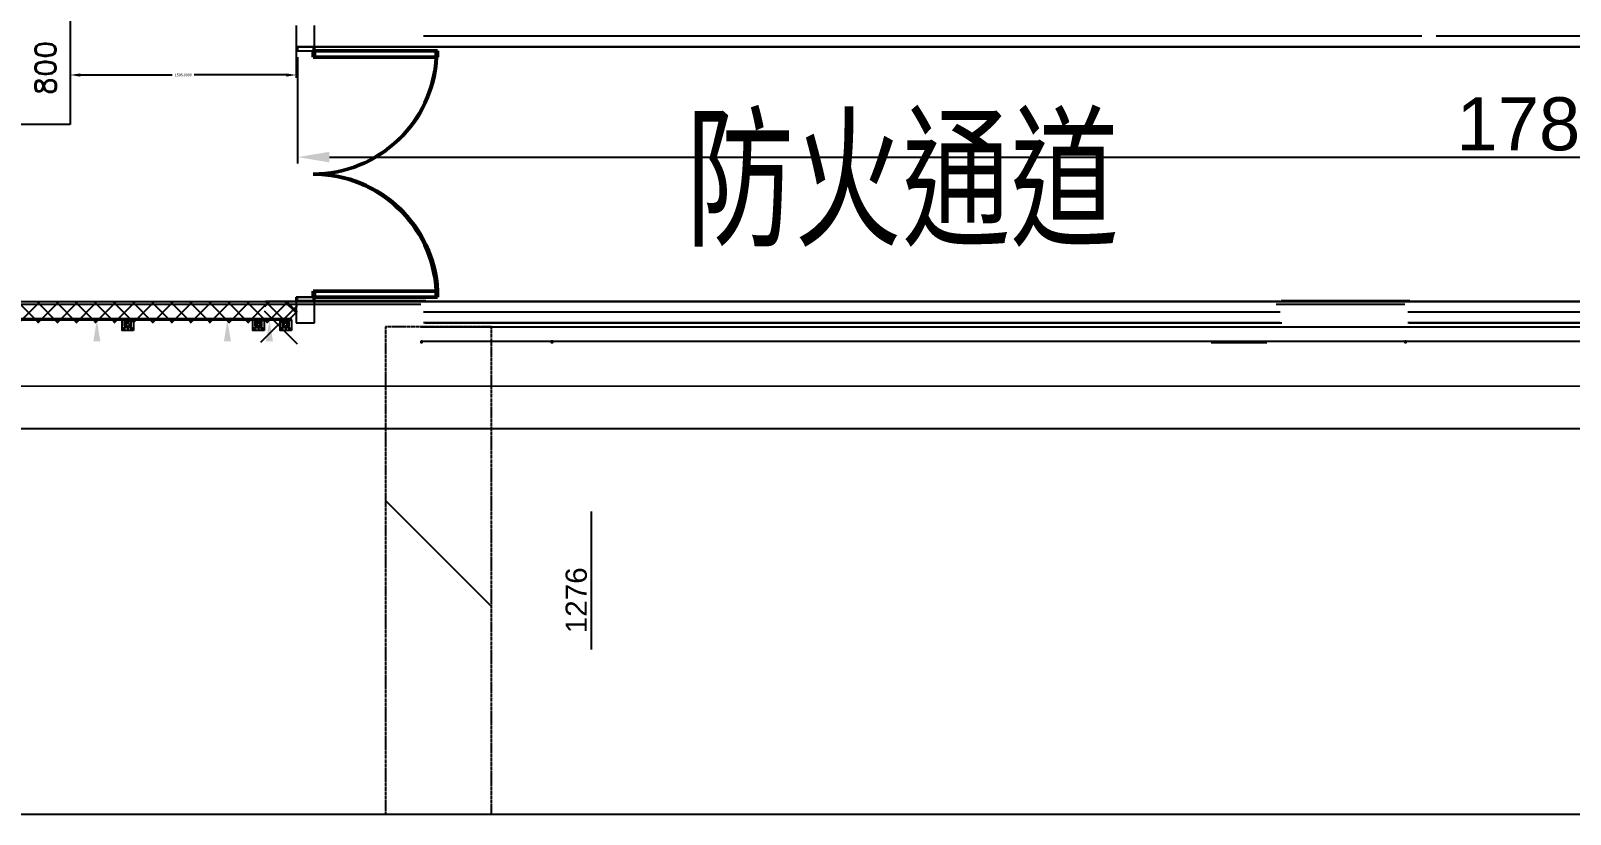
# Model space of a CAD drawing. Header units: millimetres. Extents: x 2191 to 43870, y 1353 to 35626.
# Drawn here: x 18488 to 29359, y 1353 to 6888 of the extents above; entities that cross this region are included whole.
import ezdxf

# ---------------------------------------------------------------- set-up
doc = ezdxf.new("R2010")
doc.units = ezdxf.units.MM
doc.linetypes.add('CENTER', pattern=[2, 1.25, -0.25, 0.25, -0.25])
doc.linetypes.add('CENTER2', pattern=[28.575, 19.05, -3.175, 3.175, -3.175])
for name, color, linetype in [('01-中心柱CEN', 1, 'CENTER'), ('01-墨線', 4, 'Continuous'), ('03-掛片', 12, 'Continuous'), ('05-M40', 3, 'Continuous'), ('05-柱基板', 3, 'Continuous'), ('09-M6', 7, 'Continuous'), ('12-動線', 6, 'Continuous'), ('archi', 8, 'Continuous'), ('DOOR', 5, 'Continuous'), ('HATCH', 5, 'Continuous'), ('OPEN', 4, 'Continuous'), ('中心線-2', 1, 'CENTER2'), ('單層倉', 5, 'Continuous'), ('文字', 7, 'Continuous'), ('標的物', 1, 'Continuous'), ('標示', 3, 'Continuous'), ('標註', 252, 'Continuous')]:
    doc.layers.add(name, color=color, linetype=linetype)
doc.styles.add('ROMAND', font='romand.shx', dxfattribs={"bigfont": 'chineset.shx'})
doc.styles.get("Standard").update_dxf_attribs({"font": 'arial.ttf'})
doc.styles.add('新細明體', font='PMingLiU.ttf', dxfattribs={"width": 0.7})
doc.dimstyles.get("Standard").update_dxf_attribs({"dimtxt": 0.18, "dimasz": 0.18, "dimexe": 0.18, "dimexo": 0.0625, "dimgap": 0.09, "dimtad": 0, "dimtih": 1, "dimtoh": 1, "dimdec": 4, "dimzin": 0, "dimdsep": 46, "dimtxsty": 'Standard', "dimcen": 0.09, "dimadec": 0, "dimazin": 0, "dimtfac": 1, "dimtdec": 4, "dimtofl": 0, "dimtmove": 0, "dimatfit": 3, "dimfxl": 1, "dimtolj": 1, "dimtzin": 0, "dimarcsym": 0})

# ---------------------------------------------------------------- blocks, each defined once
blk = doc.blocks.new('*D63')
at = {"layer": 'DEFPOINTS', "color": 0, "transparency": 16777216}
for p in [(18767, 6776, 3000), (20362, 6776, 3000), (18767, 6576)]:
    blk.add_point(p, dxfattribs=at)
at = {"layer": '標示', "color": 0, "lineweight": -2, "transparency": 16777216}
for p, q in [((18767, 6776), (18767, 6556)), ((20362, 6776), (20362, 6556)), ((18837, 6576), (19487, 6576)), ((20292, 6576), (19642, 6576))]:
    blk.add_line(p, q, dxfattribs=at)
at = {"layer": '標示', "color": 0, "transparency": 16777216}
for points in [[(18837, 6587), (18837, 6564), (18767, 6576)], [(20292, 6587), (20292, 6564), (20362, 6576)]]:
    blk.add_solid(points, dxfattribs=at)
at = {"layer": '標示', "color": 0, "transparency": 16777216, "insert": (19565, 6576), "char_height": 18, "attachment_point": 5}
blk.add_mtext('\\A1;1595.0000', dxfattribs=at)

msp = doc.modelspace()

# ---------------------------------------------------------------- linework, layer by layer
at = {"lineweight": 50, "extrusion": (1.22461e-16, 1.12662e-24, -1)}
for p, q in [((21351.43373, 6746.0388, 3000), (20481.18579, 6746.03879, 3000)), ((20481.18579, 6746.03879, 3000), (20481.18579, 6702.5264, 3000)), ((21361.43373, 6746.0388, 3000), (20491.18579, 6746.03879, 3000)), ((20491.18579, 6746.03879, 3000), (20491.18579, 6702.5264, 3000)), ((21351.43373, 6702.5264, 3000), (21351.43373, 6746.0388, 3000)), ((21361.43373, 6702.5264, 3000), (21361.43373, 6746.0388, 3000)), ((20481.18579, 6702.5264, 3000), (21351.43373, 6702.5264, 3000)), ((20491.18579, 6702.5264, 3000), (21361.43373, 6702.5264, 3000)), ((20481.18581, 5049.05532, 3000), (21351.43374, 5049.05533, 3000)), ((20481.18581, 5005.54293, 3000), (20481.18581, 5049.05532, 3000)), ((21351.43374, 5005.54293, 3000), (20481.18581, 5005.54293, 3000)), ((20491.18581, 5049.05532, 3000), (21361.43374, 5049.05533, 3000)), ((20491.18581, 5005.54293, 3000), (20491.18581, 5049.05532, 3000)), ((21361.43374, 5005.54293, 3000), (20491.18581, 5005.54293, 3000)), ((21351.43374, 5049.05533, 3000), (21351.43374, 5005.54293, 3000)), ((21361.43374, 5049.05533, 3000), (21361.43374, 5005.54293, 3000))]:
    msp.add_line(p, q, dxfattribs=at)
for p, q in [((15441.38937, 4378.69297), (39363.6462, 4376.69297)), ((15441.38937, 4078.69297), (39663.6462, 4076.69297))]:
    msp.add_line(p, q)
at = {"elevation": 3000}
for points in [[(21242.17754, 4695.79086), (21242.17754, 4685.79086), (21252.17754, 4685.79086), (21252.17754, 4695.79086)], [(22164.17754, 4695.79086), (22164.17754, 4685.79086), (22174.17754, 4685.79086), (22174.17754, 4695.79086)], [(28192.17754, 4695.79086), (28192.17754, 4685.79086), (28202.17754, 4685.79086), (28202.17754, 4695.79086)]]:
    msp.add_lwpolyline(points, close=True, dxfattribs=at)
at = {"color": 0, "lineweight": 50, "extrusion": (1.22461e-16, 1.12662e-24, -1)}
for centre, start, end in [((-20480.39589, 6748.01533, -3000), 182.989488638, 269.948111739), ((-20480.39591, 5003.56639, -3000), 90.051887207, 177.010510308), ((-20490.39591, 5003.56639, -3000), 90.051887207, 177.010510308)]:
    msp.add_arc(centre, 872.22483, start, end, dxfattribs=at)
at = {"color": 0}
msp.add_ellipse((20490.39589, 6748.01533, 3000), major_axis=(-616.75609, 616.75609), ratio=1, start_param=2.3571001112, end_param=3.8748143973, dxfattribs=at)
at = {"layer": '01-中心柱CEN'}
for p, q in [((19153.17754, 4843.79086, 3000), (19129.38937, 4843.79086, 3000)), ((19163.77754, 4790.79086, 3000), (19184.57754, 4790.79086, 3000)), ((19168.67754, 4843.79086, 3000), (19179.67754, 4843.79086, 3000)), ((19174.17754, 4843.79086, 3000), (19174.17754, 4852.33288, 3000)), ((19174.17754, 4790.79086, 3000), (19174.17754, 4767.0495, 3000)), ((19195.17754, 4843.79086, 3000), (19218.96572, 4843.79086, 3000)), ((20075.17754, 4843.79086, 3000), (20051.38937, 4843.79086, 3000)), ((20085.77754, 4790.79086, 3000), (20106.57754, 4790.79086, 3000)), ((20090.67754, 4843.79086, 3000), (20101.67754, 4843.79086, 3000)), ((20096.17754, 4843.79086, 3000), (20096.17754, 4852.33288, 3000)), ((20096.17754, 4790.79086, 3000), (20096.17754, 4767.0495, 3000)), ((20117.17754, 4843.79086, 3000), (20140.96572, 4843.79086, 3000)), ((20267.17754, 4843.79086, 3000), (20243.38937, 4843.79086, 3000)), ((20277.77754, 4790.79086, 3000), (20298.57754, 4790.79086, 3000)), ((20282.67754, 4843.79086, 3000), (20293.67754, 4843.79086, 3000)), ((20288.17754, 4843.79086, 3000), (20288.17754, 4852.33288, 3000)), ((20288.17754, 4790.79086, 3000), (20288.17754, 4767.0495, 3000)), ((20309.17754, 4843.79086, 3000), (20332.96572, 4843.79086, 3000))]:
    msp.add_line(p, q, dxfattribs=at)
at = {"layer": '01-墨線'}
for p, q in [((20328.17754, 4845.79086, 3000), (15030.17754, 4845.79086, 3000)), ((21252.17754, 4695.79086, 3000), (34356.17754, 4695.79086, 3000)), ((22445.96588, 3491.79086, 3000), (22445.96588, 2515.70137, 3000))]:
    msp.add_line(p, q, dxfattribs=at)
at = {"layer": '03-掛片'}
for p, q in [((19153.17754, 4832.76892, 3000), (19150.67754, 4832.76892, 3000)), ((19153.17754, 4827.79086, 3000), (19150.67754, 4827.79086, 3000)), ((19153.17754, 4822.81281, 3000), (19150.67754, 4822.81281, 3000)), ((19195.17754, 4832.76892, 3000), (19197.67754, 4832.76892, 3000)), ((19195.17754, 4827.79086, 3000), (19197.67754, 4827.79086, 3000)), ((19195.17754, 4822.81281, 3000), (19197.67754, 4822.81281, 3000)), ((20075.17754, 4832.76892, 3000), (20072.67754, 4832.76892, 3000)), ((20075.17754, 4827.79086, 3000), (20072.67754, 4827.79086, 3000)), ((20075.17754, 4822.81281, 3000), (20072.67754, 4822.81281, 3000)), ((20117.17754, 4832.76892, 3000), (20119.67754, 4832.76892, 3000)), ((20117.17754, 4827.79086, 3000), (20119.67754, 4827.79086, 3000)), ((20117.17754, 4822.81281, 3000), (20119.67754, 4822.81281, 3000)), ((20267.17754, 4832.76892, 3000), (20264.67754, 4832.76892, 3000)), ((20267.17754, 4827.79086, 3000), (20264.67754, 4827.79086, 3000)), ((20267.17754, 4822.81281, 3000), (20264.67754, 4822.81281, 3000)), ((20309.17754, 4832.76892, 3000), (20311.67754, 4832.76892, 3000)), ((20309.17754, 4827.79086, 3000), (20311.67754, 4827.79086, 3000)), ((20309.17754, 4822.81281, 3000), (20311.67754, 4822.81281, 3000))]:
    msp.add_line(p, q, dxfattribs=at)
at = {"layer": '03-掛片', "elevation": 3000}
for points in [[(19169.17754, 4846.29086), (19171.67754, 4846.29086), (19171.67754, 4822.79086), (19169.17754, 4822.79086), (19169.17754, 4843.79086), (19153.17754, 4843.79086), (19153.17754, 4800.29086), (19150.67754, 4800.29086), (19150.67754, 4846.29086), (19170.17754, 4846.29086)], [(19179.17754, 4846.29086), (19176.67754, 4846.29086), (19176.67754, 4822.79086), (19179.17754, 4822.79086), (19179.17754, 4843.79086), (19195.17754, 4843.79086), (19195.17754, 4800.29086), (19197.67754, 4800.29086), (19197.67754, 4846.29086), (19178.17754, 4846.29086)], [(20091.17754, 4846.29086), (20093.67754, 4846.29086), (20093.67754, 4822.79086), (20091.17754, 4822.79086), (20091.17754, 4843.79086), (20075.17754, 4843.79086), (20075.17754, 4800.29086), (20072.67754, 4800.29086), (20072.67754, 4846.29086), (20092.17754, 4846.29086)], [(20101.17754, 4846.29086), (20098.67754, 4846.29086), (20098.67754, 4822.79086), (20101.17754, 4822.79086), (20101.17754, 4843.79086), (20117.17754, 4843.79086), (20117.17754, 4800.29086), (20119.67754, 4800.29086), (20119.67754, 4846.29086), (20100.17754, 4846.29086)], [(20283.17754, 4846.29086), (20285.67754, 4846.29086), (20285.67754, 4822.79086), (20283.17754, 4822.79086), (20283.17754, 4843.79086), (20267.17754, 4843.79086), (20267.17754, 4800.29086), (20264.67754, 4800.29086), (20264.67754, 4846.29086), (20284.17754, 4846.29086)], [(20293.17754, 4846.29086), (20290.67754, 4846.29086), (20290.67754, 4822.79086), (20293.17754, 4822.79086), (20293.17754, 4843.79086), (20309.17754, 4843.79086), (20309.17754, 4800.29086), (20311.67754, 4800.29086), (20311.67754, 4846.29086), (20292.17754, 4846.29086)]]:
    msp.add_lwpolyline(points, dxfattribs=at)
at = {"layer": '03-掛片', "lineweight": -3, "elevation": 3000}
for points in [[(19150.67754, 4832.76892), (19150.67754, 4822.81281), (19153.17754, 4822.81281), (19153.17754, 4832.76892)], [(19150.67754, 4827.79086), (19150.67754, 4822.81281), (19153.17754, 4822.81281), (19153.17754, 4827.79086)], [(19195.17754, 4832.76892), (19195.17754, 4822.81281), (19197.67754, 4822.81281), (19197.67754, 4832.76892)], [(19195.17754, 4827.79086), (19195.17754, 4822.81281), (19197.67754, 4822.81281), (19197.67754, 4827.79086)], [(20072.67754, 4832.76892), (20072.67754, 4822.81281), (20075.17754, 4822.81281), (20075.17754, 4832.76892)], [(20072.67754, 4827.79086), (20072.67754, 4822.81281), (20075.17754, 4822.81281), (20075.17754, 4827.79086)], [(20117.17754, 4832.76892), (20117.17754, 4822.81281), (20119.67754, 4822.81281), (20119.67754, 4832.76892)], [(20117.17754, 4827.79086), (20117.17754, 4822.81281), (20119.67754, 4822.81281), (20119.67754, 4827.79086)], [(20264.67754, 4832.76892), (20264.67754, 4822.81281), (20267.17754, 4822.81281), (20267.17754, 4832.76892)], [(20264.67754, 4827.79086), (20264.67754, 4822.81281), (20267.17754, 4822.81281), (20267.17754, 4827.79086)], [(20309.17754, 4832.76892), (20309.17754, 4822.81281), (20311.67754, 4822.81281), (20311.67754, 4832.76892)], [(20309.17754, 4827.79086), (20309.17754, 4822.81281), (20311.67754, 4822.81281), (20311.67754, 4827.79086)]]:
    msp.add_lwpolyline(points, close=True, dxfattribs=at)
at = {"layer": '05-M40'}
for p, q in [((19154.77754, 4831.04086, 3000), (19153.17754, 4831.04086, 3000)), ((19154.77754, 4827.79086, 3000), (19153.17754, 4827.79086, 3000)), ((19154.77754, 4824.54086, 3000), (19153.17754, 4824.54086, 3000)), ((19162.17754, 4802.29088, 3000), (19163.77754, 4802.29088, 3000)), ((19162.17754, 4798.79088, 3000), (19163.77754, 4798.79088, 3000)), ((19162.17754, 4795.29088, 3000), (19163.77754, 4795.29088, 3000)), ((19179.67754, 4836.79086, 3000), (19179.67754, 4835.19086, 3000)), ((19184.57754, 4802.29088, 3000), (19186.17754, 4802.29088, 3000)), ((19184.57754, 4798.79088, 3000), (19186.17754, 4798.79088, 3000)), ((19184.57754, 4795.29088, 3000), (19186.17754, 4795.29088, 3000)), ((20076.77754, 4831.04086, 3000), (20075.17754, 4831.04086, 3000)), ((20076.77754, 4827.79086, 3000), (20075.17754, 4827.79086, 3000)), ((20076.77754, 4824.54086, 3000), (20075.17754, 4824.54086, 3000)), ((20084.17754, 4802.29088, 3000), (20085.77754, 4802.29088, 3000)), ((20084.17754, 4798.79088, 3000), (20085.77754, 4798.79088, 3000)), ((20084.17754, 4795.29088, 3000), (20085.77754, 4795.29088, 3000)), ((20101.67754, 4836.79086, 3000), (20101.67754, 4835.19086, 3000)), ((20106.57754, 4802.29088, 3000), (20108.17754, 4802.29088, 3000)), ((20106.57754, 4798.79088, 3000), (20108.17754, 4798.79088, 3000)), ((20106.57754, 4795.29088, 3000), (20108.17754, 4795.29088, 3000)), ((20268.77754, 4831.04086, 3000), (20267.17754, 4831.04086, 3000)), ((20268.77754, 4827.79086, 3000), (20267.17754, 4827.79086, 3000)), ((20268.77754, 4824.54086, 3000), (20267.17754, 4824.54086, 3000)), ((20276.17754, 4802.29088, 3000), (20277.77754, 4802.29088, 3000)), ((20276.17754, 4798.79088, 3000), (20277.77754, 4798.79088, 3000)), ((20276.17754, 4795.29088, 3000), (20277.77754, 4795.29088, 3000)), ((20293.67754, 4836.79086, 3000), (20293.67754, 4835.19086, 3000)), ((20298.57754, 4802.29088, 3000), (20300.17754, 4802.29088, 3000)), ((20298.57754, 4798.79088, 3000), (20300.17754, 4798.79088, 3000)), ((20298.57754, 4795.29088, 3000), (20300.17754, 4795.29088, 3000))]:
    msp.add_line(p, q, dxfattribs=at)
at = {"layer": '05-M40', "elevation": 3000}
for points in [[(19162.17754, 4813.39086), (19163.77754, 4813.39086), (19163.77754, 4790.79086), (19162.17754, 4790.79086), (19162.17754, 4811.79086), (19153.17754, 4811.79086), (19153.17754, 4843.79086), (19168.67754, 4843.79086), (19168.67754, 4836.79086), (19179.67754, 4836.79086), (19179.67754, 4843.79086), (19195.17754, 4843.79086), (19195.17754, 4811.79086), (19186.17754, 4811.79086), (19186.17754, 4790.79086), (19184.57754, 4790.79086), (19184.57754, 4813.39086), (19193.57754, 4813.39086), (19193.57754, 4842.19086), (19181.27754, 4842.19086), (19181.27754, 4835.19086), (19167.07754, 4835.19086), (19167.07754, 4842.19086), (19154.77754, 4842.19086), (19154.77754, 4813.39086), (19163.77754, 4813.39086), (19163.77754, 4811.79086)], [(19186.17754, 4813.39086), (19184.57754, 4813.39086), (19184.57754, 4790.79086), (19186.17754, 4790.79086), (19186.17754, 4811.79086), (19195.17754, 4811.79086), (19195.17754, 4843.79086), (19179.67754, 4843.79086), (19179.67754, 4836.79086), (19168.67754, 4836.79086), (19168.67754, 4843.79086), (19153.17754, 4843.79086), (19153.17754, 4811.79086), (19162.17754, 4811.79086), (19162.17754, 4790.79086), (19163.77754, 4790.79086), (19163.77754, 4813.39086), (19154.77754, 4813.39086), (19154.77754, 4842.19086), (19167.07754, 4842.19086), (19167.07754, 4835.19086), (19181.27754, 4835.19086), (19181.27754, 4842.19086), (19193.57754, 4842.19086), (19193.57754, 4813.39086), (19184.57754, 4813.39086), (19184.57754, 4811.79086)], [(20084.17754, 4813.39086), (20085.77754, 4813.39086), (20085.77754, 4790.79086), (20084.17754, 4790.79086), (20084.17754, 4811.79086), (20075.17754, 4811.79086), (20075.17754, 4843.79086), (20090.67754, 4843.79086), (20090.67754, 4836.79086), (20101.67754, 4836.79086), (20101.67754, 4843.79086), (20117.17754, 4843.79086), (20117.17754, 4811.79086), (20108.17754, 4811.79086), (20108.17754, 4790.79086), (20106.57754, 4790.79086), (20106.57754, 4813.39086), (20115.57754, 4813.39086), (20115.57754, 4842.19086), (20103.27754, 4842.19086), (20103.27754, 4835.19086), (20089.07754, 4835.19086), (20089.07754, 4842.19086), (20076.77754, 4842.19086), (20076.77754, 4813.39086), (20085.77754, 4813.39086), (20085.77754, 4811.79086)], [(20108.17754, 4813.39086), (20106.57754, 4813.39086), (20106.57754, 4790.79086), (20108.17754, 4790.79086), (20108.17754, 4811.79086), (20117.17754, 4811.79086), (20117.17754, 4843.79086), (20101.67754, 4843.79086), (20101.67754, 4836.79086), (20090.67754, 4836.79086), (20090.67754, 4843.79086), (20075.17754, 4843.79086), (20075.17754, 4811.79086), (20084.17754, 4811.79086), (20084.17754, 4790.79086), (20085.77754, 4790.79086), (20085.77754, 4813.39086), (20076.77754, 4813.39086), (20076.77754, 4842.19086), (20089.07754, 4842.19086), (20089.07754, 4835.19086), (20103.27754, 4835.19086), (20103.27754, 4842.19086), (20115.57754, 4842.19086), (20115.57754, 4813.39086), (20106.57754, 4813.39086), (20106.57754, 4811.79086)], [(20276.17754, 4813.39086), (20277.77754, 4813.39086), (20277.77754, 4790.79086), (20276.17754, 4790.79086), (20276.17754, 4811.79086), (20267.17754, 4811.79086), (20267.17754, 4843.79086), (20282.67754, 4843.79086), (20282.67754, 4836.79086), (20293.67754, 4836.79086), (20293.67754, 4843.79086), (20309.17754, 4843.79086), (20309.17754, 4811.79086), (20300.17754, 4811.79086), (20300.17754, 4790.79086), (20298.57754, 4790.79086), (20298.57754, 4813.39086), (20307.57754, 4813.39086), (20307.57754, 4842.19086), (20295.27754, 4842.19086), (20295.27754, 4835.19086), (20281.07754, 4835.19086), (20281.07754, 4842.19086), (20268.77754, 4842.19086), (20268.77754, 4813.39086), (20277.77754, 4813.39086), (20277.77754, 4811.79086)], [(20300.17754, 4813.39086), (20298.57754, 4813.39086), (20298.57754, 4790.79086), (20300.17754, 4790.79086), (20300.17754, 4811.79086), (20309.17754, 4811.79086), (20309.17754, 4843.79086), (20293.67754, 4843.79086), (20293.67754, 4836.79086), (20282.67754, 4836.79086), (20282.67754, 4843.79086), (20267.17754, 4843.79086), (20267.17754, 4811.79086), (20276.17754, 4811.79086), (20276.17754, 4790.79086), (20277.77754, 4790.79086), (20277.77754, 4813.39086), (20268.77754, 4813.39086), (20268.77754, 4842.19086), (20281.07754, 4842.19086), (20281.07754, 4835.19086), (20295.27754, 4835.19086), (20295.27754, 4842.19086), (20307.57754, 4842.19086), (20307.57754, 4813.39086), (20298.57754, 4813.39086), (20298.57754, 4811.79086)]]:
    msp.add_lwpolyline(points, dxfattribs=at)
at = {"layer": '05-M40', "lineweight": -3, "elevation": 3000}
for points in [[(19153.17754, 4831.04086), (19153.17754, 4824.54086), (19154.77754, 4824.54086), (19154.77754, 4831.04086)], [(19153.17754, 4827.79086), (19153.17754, 4824.54086), (19154.77754, 4824.54086), (19154.77754, 4827.79086)], [(19162.17754, 4802.29088), (19162.17754, 4795.29088), (19163.77754, 4795.29088), (19163.77754, 4802.29088)], [(19162.17754, 4798.79088), (19162.17754, 4795.29088), (19163.77754, 4795.29088), (19163.77754, 4798.79088)], [(19179.67754, 4836.79086), (19179.67754, 4835.19086), (19168.67754, 4835.19086), (19168.67754, 4836.79086)], [(19174.17754, 4835.19086), (19179.67754, 4835.19086), (19179.67754, 4836.79086), (19174.17754, 4836.79086)], [(19186.17754, 4802.29088), (19186.17754, 4795.29088), (19184.57754, 4795.29088), (19184.57754, 4802.29088)], [(19186.17754, 4798.79088), (19186.17754, 4795.29088), (19184.57754, 4795.29088), (19184.57754, 4798.79088)], [(19193.57754, 4831.04086), (19193.57754, 4824.54086), (19195.17754, 4824.54086), (19195.17754, 4831.04086)], [(19193.57754, 4827.79086), (19193.57754, 4824.54086), (19195.17754, 4824.54086), (19195.17754, 4827.79086)], [(20075.17754, 4831.04086), (20075.17754, 4824.54086), (20076.77754, 4824.54086), (20076.77754, 4831.04086)], [(20075.17754, 4827.79086), (20075.17754, 4824.54086), (20076.77754, 4824.54086), (20076.77754, 4827.79086)], [(20084.17754, 4802.29088), (20084.17754, 4795.29088), (20085.77754, 4795.29088), (20085.77754, 4802.29088)], [(20084.17754, 4798.79088), (20084.17754, 4795.29088), (20085.77754, 4795.29088), (20085.77754, 4798.79088)], [(20101.67754, 4836.79086), (20101.67754, 4835.19086), (20090.67754, 4835.19086), (20090.67754, 4836.79086)], [(20096.17754, 4835.19086), (20101.67754, 4835.19086), (20101.67754, 4836.79086), (20096.17754, 4836.79086)], [(20108.17754, 4802.29088), (20108.17754, 4795.29088), (20106.57754, 4795.29088), (20106.57754, 4802.29088)], [(20108.17754, 4798.79088), (20108.17754, 4795.29088), (20106.57754, 4795.29088), (20106.57754, 4798.79088)], [(20115.57754, 4831.04086), (20115.57754, 4824.54086), (20117.17754, 4824.54086), (20117.17754, 4831.04086)], [(20115.57754, 4827.79086), (20115.57754, 4824.54086), (20117.17754, 4824.54086), (20117.17754, 4827.79086)], [(20267.17754, 4831.04086), (20267.17754, 4824.54086), (20268.77754, 4824.54086), (20268.77754, 4831.04086)], [(20267.17754, 4827.79086), (20267.17754, 4824.54086), (20268.77754, 4824.54086), (20268.77754, 4827.79086)], [(20276.17754, 4802.29088), (20276.17754, 4795.29088), (20277.77754, 4795.29088), (20277.77754, 4802.29088)], [(20276.17754, 4798.79088), (20276.17754, 4795.29088), (20277.77754, 4795.29088), (20277.77754, 4798.79088)], [(20293.67754, 4836.79086), (20293.67754, 4835.19086), (20282.67754, 4835.19086), (20282.67754, 4836.79086)], [(20288.17754, 4835.19086), (20293.67754, 4835.19086), (20293.67754, 4836.79086), (20288.17754, 4836.79086)], [(20300.17754, 4802.29088), (20300.17754, 4795.29088), (20298.57754, 4795.29088), (20298.57754, 4802.29088)], [(20300.17754, 4798.79088), (20300.17754, 4795.29088), (20298.57754, 4795.29088), (20298.57754, 4798.79088)], [(20307.57754, 4831.04086), (20307.57754, 4824.54086), (20309.17754, 4824.54086), (20309.17754, 4831.04086)], [(20307.57754, 4827.79086), (20307.57754, 4824.54086), (20309.17754, 4824.54086), (20309.17754, 4827.79086)]]:
    msp.add_lwpolyline(points, close=True, dxfattribs=at)
at = {"layer": '05-柱基板', "elevation": 3000}
for points in [[(19214.17754, 4770.79086), (19134.17754, 4770.79086), (19134.17754, 4845.79086), (19214.17754, 4845.79086)], [(20136.17754, 4770.79086), (20056.17754, 4770.79086), (20056.17754, 4845.79086), (20136.17754, 4845.79086)], [(20328.17754, 4770.79086), (20248.17754, 4770.79086), (20248.17754, 4845.79086), (20328.17754, 4845.79086)]]:
    msp.add_lwpolyline(points, close=True, dxfattribs=at)
at = {"layer": '05-柱基板', "lineweight": -3}
for centre in [(19146.17754, 4784.29086, 3000), (19202.17754, 4783.79086, 3000), (20068.17754, 4784.29086, 3000), (20124.17754, 4783.79086, 3000), (20260.17754, 4784.29086, 3000), (20316.17754, 4783.79086, 3000)]:
    msp.add_circle(centre, 6, dxfattribs=at)
at = {"layer": '09-M6'}
for p, q in [((19154.97754, 4801.29086, 3000), (19159.27754, 4801.29086, 3000)), ((19154.97754, 4796.29086, 3000), (19159.27754, 4796.29086, 3000)), ((19193.37754, 4801.29086, 3000), (19189.07754, 4801.29086, 3000)), ((19193.37754, 4796.29086, 3000), (19189.07754, 4796.29086, 3000)), ((20076.97754, 4801.29086, 3000), (20081.27754, 4801.29086, 3000)), ((20076.97754, 4796.29086, 3000), (20081.27754, 4796.29086, 3000)), ((20115.37754, 4801.29086, 3000), (20111.07754, 4801.29086, 3000)), ((20115.37754, 4796.29086, 3000), (20111.07754, 4796.29086, 3000)), ((20268.97754, 4801.29086, 3000), (20273.27754, 4801.29086, 3000)), ((20268.97754, 4796.29086, 3000), (20273.27754, 4796.29086, 3000)), ((20307.37754, 4801.29086, 3000), (20303.07754, 4801.29086, 3000)), ((20307.37754, 4796.29086, 3000), (20303.07754, 4796.29086, 3000))]:
    msp.add_line(p, q, dxfattribs=at)
at = {"layer": '09-M6', "elevation": 3000}
for points in [[(19160.97754, 4801.79086), (19172.97754, 4801.79086), (19172.97754, 4795.79086), (19160.97754, 4795.79086), (19160.97754, 4791.79086), (19160.77754, 4791.79086), (19159.27754, 4793.79086), (19154.97754, 4793.79086), (19154.97754, 4803.79086), (19159.27754, 4803.79086), (19160.77754, 4805.79086), (19160.97754, 4805.79086)], [(19159.27754, 4803.79086), (19159.27754, 4793.79086), (19154.97754, 4793.79086), (19154.97754, 4803.79086)], [(19165.47754, 4803.79086), (19163.97754, 4804.79086), (19163.77754, 4804.79086), (19163.77754, 4792.79086), (19163.97754, 4792.79086), (19165.47754, 4793.79086), (19169.77754, 4793.79086), (19169.77754, 4803.79086)], [(19165.47754, 4803.79086), (19165.47754, 4793.79086), (19169.77754, 4793.79086), (19169.77754, 4803.79086)], [(19169.77754, 4803.79086), (19165.47754, 4803.79086), (19165.47754, 4796.29086), (19169.77754, 4796.29086)], [(19169.77754, 4793.79086), (19165.47754, 4793.79086), (19165.47754, 4801.29086), (19169.77754, 4801.29086)], [(19187.37754, 4801.79086), (19175.37754, 4801.79086), (19175.37754, 4795.79086), (19187.37754, 4795.79086), (19187.37754, 4791.79086), (19187.57754, 4791.79086), (19189.07754, 4793.79086), (19193.37754, 4793.79086), (19193.37754, 4803.79086), (19189.07754, 4803.79086), (19187.57754, 4805.79086), (19187.37754, 4805.79086)], [(19182.87754, 4803.79086), (19184.37754, 4804.79086), (19184.57754, 4804.79086), (19184.57754, 4792.79086), (19184.37754, 4792.79086), (19182.87754, 4793.79086), (19178.57754, 4793.79086), (19178.57754, 4803.79086)], [(19182.87754, 4803.79086), (19182.87754, 4793.79086), (19178.57754, 4793.79086), (19178.57754, 4803.79086)], [(19178.57754, 4803.79086), (19182.87754, 4803.79086), (19182.87754, 4796.29086), (19178.57754, 4796.29086)], [(19178.57754, 4793.79086), (19182.87754, 4793.79086), (19182.87754, 4801.29086), (19178.57754, 4801.29086)], [(19189.07754, 4803.79086), (19189.07754, 4793.79086), (19193.37754, 4793.79086), (19193.37754, 4803.79086)], [(20082.97754, 4801.79086), (20094.97754, 4801.79086), (20094.97754, 4795.79086), (20082.97754, 4795.79086), (20082.97754, 4791.79086), (20082.77754, 4791.79086), (20081.27754, 4793.79086), (20076.97754, 4793.79086), (20076.97754, 4803.79086), (20081.27754, 4803.79086), (20082.77754, 4805.79086), (20082.97754, 4805.79086)], [(20081.27754, 4803.79086), (20081.27754, 4793.79086), (20076.97754, 4793.79086), (20076.97754, 4803.79086)], [(20087.47754, 4803.79086), (20085.97754, 4804.79086), (20085.77754, 4804.79086), (20085.77754, 4792.79086), (20085.97754, 4792.79086), (20087.47754, 4793.79086), (20091.77754, 4793.79086), (20091.77754, 4803.79086)], [(20087.47754, 4803.79086), (20087.47754, 4793.79086), (20091.77754, 4793.79086), (20091.77754, 4803.79086)], [(20091.77754, 4803.79086), (20087.47754, 4803.79086), (20087.47754, 4796.29086), (20091.77754, 4796.29086)], [(20091.77754, 4793.79086), (20087.47754, 4793.79086), (20087.47754, 4801.29086), (20091.77754, 4801.29086)], [(20109.37754, 4801.79086), (20097.37754, 4801.79086), (20097.37754, 4795.79086), (20109.37754, 4795.79086), (20109.37754, 4791.79086), (20109.57754, 4791.79086), (20111.07754, 4793.79086), (20115.37754, 4793.79086), (20115.37754, 4803.79086), (20111.07754, 4803.79086), (20109.57754, 4805.79086), (20109.37754, 4805.79086)], [(20104.87754, 4803.79086), (20106.37754, 4804.79086), (20106.57754, 4804.79086), (20106.57754, 4792.79086), (20106.37754, 4792.79086), (20104.87754, 4793.79086), (20100.57754, 4793.79086), (20100.57754, 4803.79086)], [(20104.87754, 4803.79086), (20104.87754, 4793.79086), (20100.57754, 4793.79086), (20100.57754, 4803.79086)], [(20100.57754, 4803.79086), (20104.87754, 4803.79086), (20104.87754, 4796.29086), (20100.57754, 4796.29086)], [(20100.57754, 4793.79086), (20104.87754, 4793.79086), (20104.87754, 4801.29086), (20100.57754, 4801.29086)], [(20111.07754, 4803.79086), (20111.07754, 4793.79086), (20115.37754, 4793.79086), (20115.37754, 4803.79086)], [(20274.97754, 4801.79086), (20286.97754, 4801.79086), (20286.97754, 4795.79086), (20274.97754, 4795.79086), (20274.97754, 4791.79086), (20274.77754, 4791.79086), (20273.27754, 4793.79086), (20268.97754, 4793.79086), (20268.97754, 4803.79086), (20273.27754, 4803.79086), (20274.77754, 4805.79086), (20274.97754, 4805.79086)], [(20273.27754, 4803.79086), (20273.27754, 4793.79086), (20268.97754, 4793.79086), (20268.97754, 4803.79086)], [(20279.47754, 4803.79086), (20277.97754, 4804.79086), (20277.77754, 4804.79086), (20277.77754, 4792.79086), (20277.97754, 4792.79086), (20279.47754, 4793.79086), (20283.77754, 4793.79086), (20283.77754, 4803.79086)], [(20279.47754, 4803.79086), (20279.47754, 4793.79086), (20283.77754, 4793.79086), (20283.77754, 4803.79086)], [(20283.77754, 4803.79086), (20279.47754, 4803.79086), (20279.47754, 4796.29086), (20283.77754, 4796.29086)], [(20283.77754, 4793.79086), (20279.47754, 4793.79086), (20279.47754, 4801.29086), (20283.77754, 4801.29086)], [(20301.37754, 4801.79086), (20289.37754, 4801.79086), (20289.37754, 4795.79086), (20301.37754, 4795.79086), (20301.37754, 4791.79086), (20301.57754, 4791.79086), (20303.07754, 4793.79086), (20307.37754, 4793.79086), (20307.37754, 4803.79086), (20303.07754, 4803.79086), (20301.57754, 4805.79086), (20301.37754, 4805.79086)], [(20296.87754, 4803.79086), (20298.37754, 4804.79086), (20298.57754, 4804.79086), (20298.57754, 4792.79086), (20298.37754, 4792.79086), (20296.87754, 4793.79086), (20292.57754, 4793.79086), (20292.57754, 4803.79086)], [(20296.87754, 4803.79086), (20296.87754, 4793.79086), (20292.57754, 4793.79086), (20292.57754, 4803.79086)], [(20292.57754, 4803.79086), (20296.87754, 4803.79086), (20296.87754, 4796.29086), (20292.57754, 4796.29086)], [(20292.57754, 4793.79086), (20296.87754, 4793.79086), (20296.87754, 4801.29086), (20292.57754, 4801.29086)], [(20303.07754, 4803.79086), (20303.07754, 4793.79086), (20307.37754, 4793.79086), (20307.37754, 4803.79086)]]:
    msp.add_lwpolyline(points, close=True, dxfattribs=at)
at = {"layer": '12-動線'}
for p, q in [((19174.17754, 4843.79086, 3000), (18252.17754, 4843.79086, 3000)), ((20096.17754, 4843.79086, 3000), (19174.17754, 4843.79086, 3000)), ((20288.17754, 4843.79086, 3000), (20096.17754, 4843.79086, 3000)), ((27216.17754, 4683.79086, 3000), (26824.17754, 4683.79086, 3000))]:
    msp.add_line(p, q, dxfattribs=at)
at = {"layer": 'archi', "color": 7}
for p, q in [((20362.17753, 6775.79086, 3000), (38347.17754, 6775.79086, 3000)), ((20372.17753, 6746.03879, 3000), (20520.93786, 6746.03879, 3000)), ((20372.17754, 4976.22794, 3000), (20145.35206, 4975.79086, 3000)), ((20372.17754, 4975.79086, 3000), (20145.35206, 4975.79086, 3000)), ((20372.17754, 4975.79086, 3000), (21272.17754, 4975.79086, 3000)), ((21272.17754, 4975.79086, 3000), (27322.17754, 4975.79086, 3000)), ((27322.17754, 4975.79086, 3000), (28222.17754, 4975.79086, 3000)), ((28222.17754, 4975.79086, 3000), (34422.17754, 4975.79086, 3000)), ((21272.17754, 4825.79086, 3000), (27322.17754, 4825.79086, 3000)), ((28222.17754, 4825.79086, 3000), (34422.17754, 4825.79086, 3000))]:
    msp.add_line(p, q, dxfattribs=at)
at = {"layer": 'archi', "color": 7, "extrusion": (1.22461e-16, 1.12662e-24, -1)}
for p, q in [((20372.17753, 6775.79086, 3000), (20491.18579, 6775.79086, 3000)), ((20372.17753, 6775.79086, 3000), (20372.17753, 6746.03879, 3000)), ((20372.17753, 6775.79086, 3000), (20491.18579, 6775.79086, 3000)), ((20372.17753, 6775.79086, 3000), (20372.17753, 6746.03879, 3000)), ((20372.17753, 6775.79086, 3000), (20491.18579, 6775.79086, 3000)), ((20372.17753, 6775.79086, 3000), (20372.17753, 6746.03879, 3000)), ((20372.17753, 6746.03879, 3000), (20491.18579, 6746.03879, 3000)), ((20372.17753, 6746.03879, 3000), (20491.18579, 6746.03879, 3000)), ((20372.17753, 6746.03879, 3000), (20491.18579, 6746.03879, 3000)), ((20491.18579, 6775.79086, 3000), (20491.18579, 6746.03879, 3000)), ((20372.17754, 5005.54292, 3000), (20491.18581, 5005.54293, 3000)), ((20372.17754, 4975.79086, 3000), (20372.17754, 5005.54292, 3000)), ((20491.18581, 5005.54293, 3000), (20491.18581, 4975.79086, 3000))]:
    msp.add_line(p, q, dxfattribs=at)
at = {"layer": 'archi', "color": 7, "linetype": 'Continuous'}
for p, q in [((20113.88309, 4688.95104, 3000), (20372.17754, 4947.24549, 3000)), ((20372.17754, 4673.83683, 3000), (20138.01843, 4907.99594, 3000)), ((20141.61739, 4941.19175, 3000), (20176.21651, 4975.79086, 3000)), ((20372.17754, 4898.34323, 3000), (20294.72991, 4975.79086, 3000))]:
    msp.add_line(p, q, dxfattribs=at)
at = {"layer": 'DOOR', "extrusion": (1.22461e-16, 1.12662e-24, -1)}
for p, q in [((20362.17753, 6775.79086, 3000), (20481.18579, 6775.79086, 3000)), ((20362.17753, 6775.79086, 3000), (20362.17753, 6746.03879, 3000)), ((20362.17753, 6775.79086, 3000), (20481.18579, 6775.79086, 3000)), ((20362.17753, 6775.79086, 3000), (20362.17753, 6746.03879, 3000)), ((20362.17753, 6775.79086, 3000), (20481.18579, 6775.79086, 3000)), ((20362.17753, 6775.79086, 3000), (20362.17753, 6746.03879, 3000)), ((20362.17753, 6746.03879, 3000), (20481.18579, 6746.03879, 3000)), ((20362.17753, 6746.03879, 3000), (20481.18579, 6746.03879, 3000)), ((20362.17753, 6746.03879, 3000), (20481.18579, 6746.03879, 3000)), ((20481.18579, 6775.79086, 3000), (20481.18579, 6746.03879, 3000)), ((20362.17754, 5005.54292, 3000), (20481.18581, 5005.54293, 3000)), ((20362.17754, 4975.79086, 3000), (20362.17754, 5005.54292, 3000)), ((20481.18581, 5005.54293, 3000), (20481.18581, 4975.79086, 3000))]:
    msp.add_line(p, q, dxfattribs=at)
at = {"layer": 'DOOR'}
msp.add_line((20362.17753, 6746.03879, 3000), (20510.93786, 6746.03879, 3000), dxfattribs=at)
at = {"layer": 'HATCH', "linetype": 'Continuous', "ltscale": 5}
for p, q in [((18545.03772, 4825.79086), (18395.03772, 4975.79086)), ((18403.94742, 4825.79086), (18553.94742, 4975.79086)), ((18679.74156, 4825.79086), (18529.74156, 4975.79086)), ((18538.65127, 4825.79086), (18688.65127, 4975.79086)), ((18814.4454, 4825.79086), (18664.4454, 4975.79086)), ((18673.35511, 4825.79086), (18823.35511, 4975.79086)), ((18949.14925, 4825.79086), (18799.14925, 4975.79086)), ((18808.05895, 4825.79086), (18958.05895, 4975.79086)), ((19083.85309, 4825.79086), (18933.85309, 4975.79086)), ((18942.76279, 4825.79086), (19092.76279, 4975.79086)), ((19218.55693, 4825.79086), (19068.55693, 4975.79086)), ((19077.46663, 4825.79086), (19227.46663, 4975.79086)), ((19353.26077, 4825.79086), (19203.26077, 4975.79086)), ((19212.17047, 4825.79086), (19362.17047, 4975.79086)), ((19487.96461, 4825.79086), (19337.96461, 4975.79086)), ((19346.87432, 4825.79086), (19496.87432, 4975.79086)), ((19622.66845, 4825.79086), (19472.66845, 4975.79086)), ((19481.57816, 4825.79086), (19631.57816, 4975.79086)), ((19757.3723, 4825.79086), (19607.3723, 4975.79086)), ((19616.282, 4825.79086), (19766.282, 4975.79086)), ((19892.07614, 4825.79086), (19742.07614, 4975.79086)), ((19750.98584, 4825.79086), (19900.98584, 4975.79086)), ((20026.77998, 4825.79086), (19876.77998, 4975.79086)), ((19885.68968, 4825.79086), (20035.68968, 4975.79086)), ((20161.48382, 4825.79086), (20011.48382, 4975.79086)), ((20020.39353, 4825.79086), (20170.39353, 4975.79086)), ((20296.18766, 4825.79086), (20146.18766, 4975.79086)), ((20155.09737, 4825.79086), (20305.09737, 4975.79086)), ((20362.17754, 4894.50482), (20280.89151, 4975.79086)), ((20289.80121, 4825.79086), (20362.17754, 4898.1672))]:
    msp.add_line(p, q, dxfattribs=at)
at = {"layer": 'OPEN'}
for p, q in [((28312.17731, 6850.79088, 3000), (21262.17731, 6850.79086, 3000)), ((34802.17731, 6850.79085, 3000), (28412.17731, 6850.79085, 3000)), ((27312.17754, 4900.79086, 3000), (21262.17754, 4900.79086, 3000)), ((34412.17754, 4900.79086, 3000), (28212.17754, 4900.79086, 3000))]:
    msp.add_line(p, q, dxfattribs=at)
at = {"layer": 'OPEN', "linetype": 'ByBlock'}
for p, q in [((28312.17731, 6775.79085, 3000), (21262.17731, 6775.79083, 3000)), ((34802.17731, 6775.79085, 3000), (28412.17731, 6775.79081, 3000)), ((27312.17754, 4975.79086, 3000), (21262.17754, 4975.79086, 3000)), ((34412.17754, 4975.79086, 3000), (28212.17754, 4975.79086, 3000)), ((27312.17754, 4825.79083, 3000), (21262.17754, 4825.79083, 3000)), ((34412.17754, 4825.79083, 3000), (28212.17754, 4825.79083, 3000))]:
    msp.add_line(p, q, dxfattribs=at)
at = {"layer": '中心線-2'}
for p, q in [((21742.17754, 4795.79086, 3000), (20992.17754, 4795.79086, 3000)), ((20992.17754, 4795.79086, 3000), (20992.17754, 1352.8079, 3000)), ((21742.17754, 1352.8079, 3000), (21742.17754, 4795.79086, 3000))]:
    msp.add_line(p, q, dxfattribs=at)
at = {"layer": '中心線-2', "linetype": 'Continuous'}
msp.add_line((20992.17754, 3570.08264, 3000), (21742.17754, 2820.08264, 3000), dxfattribs=at)
at = {"layer": '單層倉'}
for p, q in [((18767.17755, 7025.79083, 3000), (18767.17755, 6225.79083, 3000)), ((18767.17755, 6225.79083, 3000), (17845.17755, 6225.79083, 3000))]:
    msp.add_line(p, q, dxfattribs=at)
at = {"layer": '文字'}
msp.add_line((2190.88634, 1352.8079), (43869.82595, 1352.8079), dxfattribs=at)
at = {"layer": '標的物'}
for p, q in [((20362.17753, 6925.79086, 3000), (20362.17753, 6746.03879, 3000)), ((20491.18579, 6746.03879, 3000), (20491.18579, 6925.79086, 3000)), ((39363.6462, 6775.79086, 3000), (20362.17753, 6775.79086, 3000)), ((20362.17753, 6746.03879, 3000), (20491.18579, 6746.03879, 3000)), ((20491.18581, 5005.54292, 3000), (20362.17754, 5005.54292, 3000)), ((20362.17754, 5005.54292, 3000), (20362.17754, 4825.79085, 3000)), ((20491.18581, 4825.79085, 3000), (20491.18581, 5005.54292, 3000)), ((15030.17754, 4975.79086, 3000), (38422.17754, 4975.79086, 3000)), ((15030.17754, 4955.79086, 3000), (21242.17754, 4955.79086, 3000)), ((20332.17754, 4955.79086, 3000), (21242.17754, 4955.79086, 3000)), ((21277.17754, 4980.79086, 3000), (20367.17754, 4980.79086, 3000)), ((27282.17754, 4955.79086, 3000), (28192.17754, 4955.79086, 3000)), ((28227.17754, 4980.79086, 3000), (27317.17754, 4980.79086, 3000)), ((15030.17754, 4855.79086, 3000), (20332.17754, 4855.79086, 3000)), ((20362.17754, 4825.79085, 3000), (20491.18581, 4825.79085, 3000)), ((21242.17754, 4795.79086, 3000), (38262.17754, 4795.79086, 3000)), ((21242.17754, 4695.79086, 3000), (38162.17754, 4695.79086, 3000))]:
    msp.add_line(p, q, dxfattribs=at)
at = {"layer": '標示'}
for p, q in [((20362.17753, 6775.79086), (20362.17753, 6555.52652)), ((20372.17753, 6701.03879), (20372.17753, 5950.68957)), ((20597.17753, 5995.68957), (37972.17754, 5995.68957))]:
    msp.add_line(p, q, dxfattribs=at)
at = {"layer": '標示', "lineweight": 50}
msp.add_solid([(20597.17753, 6033.18957), (20597.17753, 5958.18957), (20372.17753, 5995.68957)], dxfattribs=at)
at = {"layer": '標註'}
for p, q in [((18973.22401, 4843.79086, 3000), (18894.72897, 4843.79086, 3000)), ((19895.22401, 4843.79086, 3000), (19816.72897, 4843.79086, 3000)), ((20137.22401, 4843.79086, 3000), (20113.72897, 4843.79086, 3000))]:
    msp.add_line(p, q, dxfattribs=at)
at = {"layer": '標註', "lineweight": 50}
for points in [[(18929.72897, 4693.79086, 3000), (18979.72897, 4693.79086, 3000), (18954.72897, 4843.79086, 3000)], [(19851.72897, 4693.79086, 3000), (19901.72897, 4693.79086, 3000), (19876.72897, 4843.79086, 3000)], [(20148.72897, 4693.79086, 3000), (20198.72897, 4693.79086, 3000), (20173.72897, 4843.79086, 3000)]]:
    msp.add_solid(points, dxfattribs=at)

# ---------------------------------------------------------------- texts
at = {"layer": '01-墨線', "insert": (22340.96588, 2864.39625, 3000), "char_height": 150, "attachment_point": 5, "rotation": 90}
msp.add_mtext('\\A1;1276', dxfattribs=at)
at = {"layer": '文字', "color": 7, "lineweight": 50, "style": '新細明體', "width": 0.7}
msp.add_text('防火通道', height=800, rotation=360, dxfattribs=at).set_placement((23114.9314, 5450.6507))
at = {"layer": '標示', "color": 251, "insert": (18591.55947, 6625.79083, 3000), "char_height": 150, "attachment_point": 5, "rotation": 90, "style": 'ROMAND'}
msp.add_mtext('800', dxfattribs=at)
at = {"layer": '標示', "insert": (29284.67753, 6228.18957), "char_height": 375, "attachment_point": 5}
msp.add_mtext('\\A1;17825', dxfattribs=at)

# ---------------------------------------------------------------- dimensions: what is measured, and where the dimension line sits
at = {"layer": '標示'}
dim = msp.add_linear_dim(base=(18767.17755, 6575.52652), p1=(20362.17753, 6775.79086, 3000), p2=(18767.17755, 6775.79086, 3000), dimstyle='Standard', override={"dimscale": 100, "dimasz": 0.7, "dimexe": 0.2, "dimexo": 0, "dimgap": 0.2, "dimtdec": 2}, dxfattribs=at)
dim.commit()
dim.dimension.update_dxf_attribs({"geometry": '*D63', "text_midpoint": (19564.67754, 6575.52652)})

doc.saveas('drawing.dxf')
